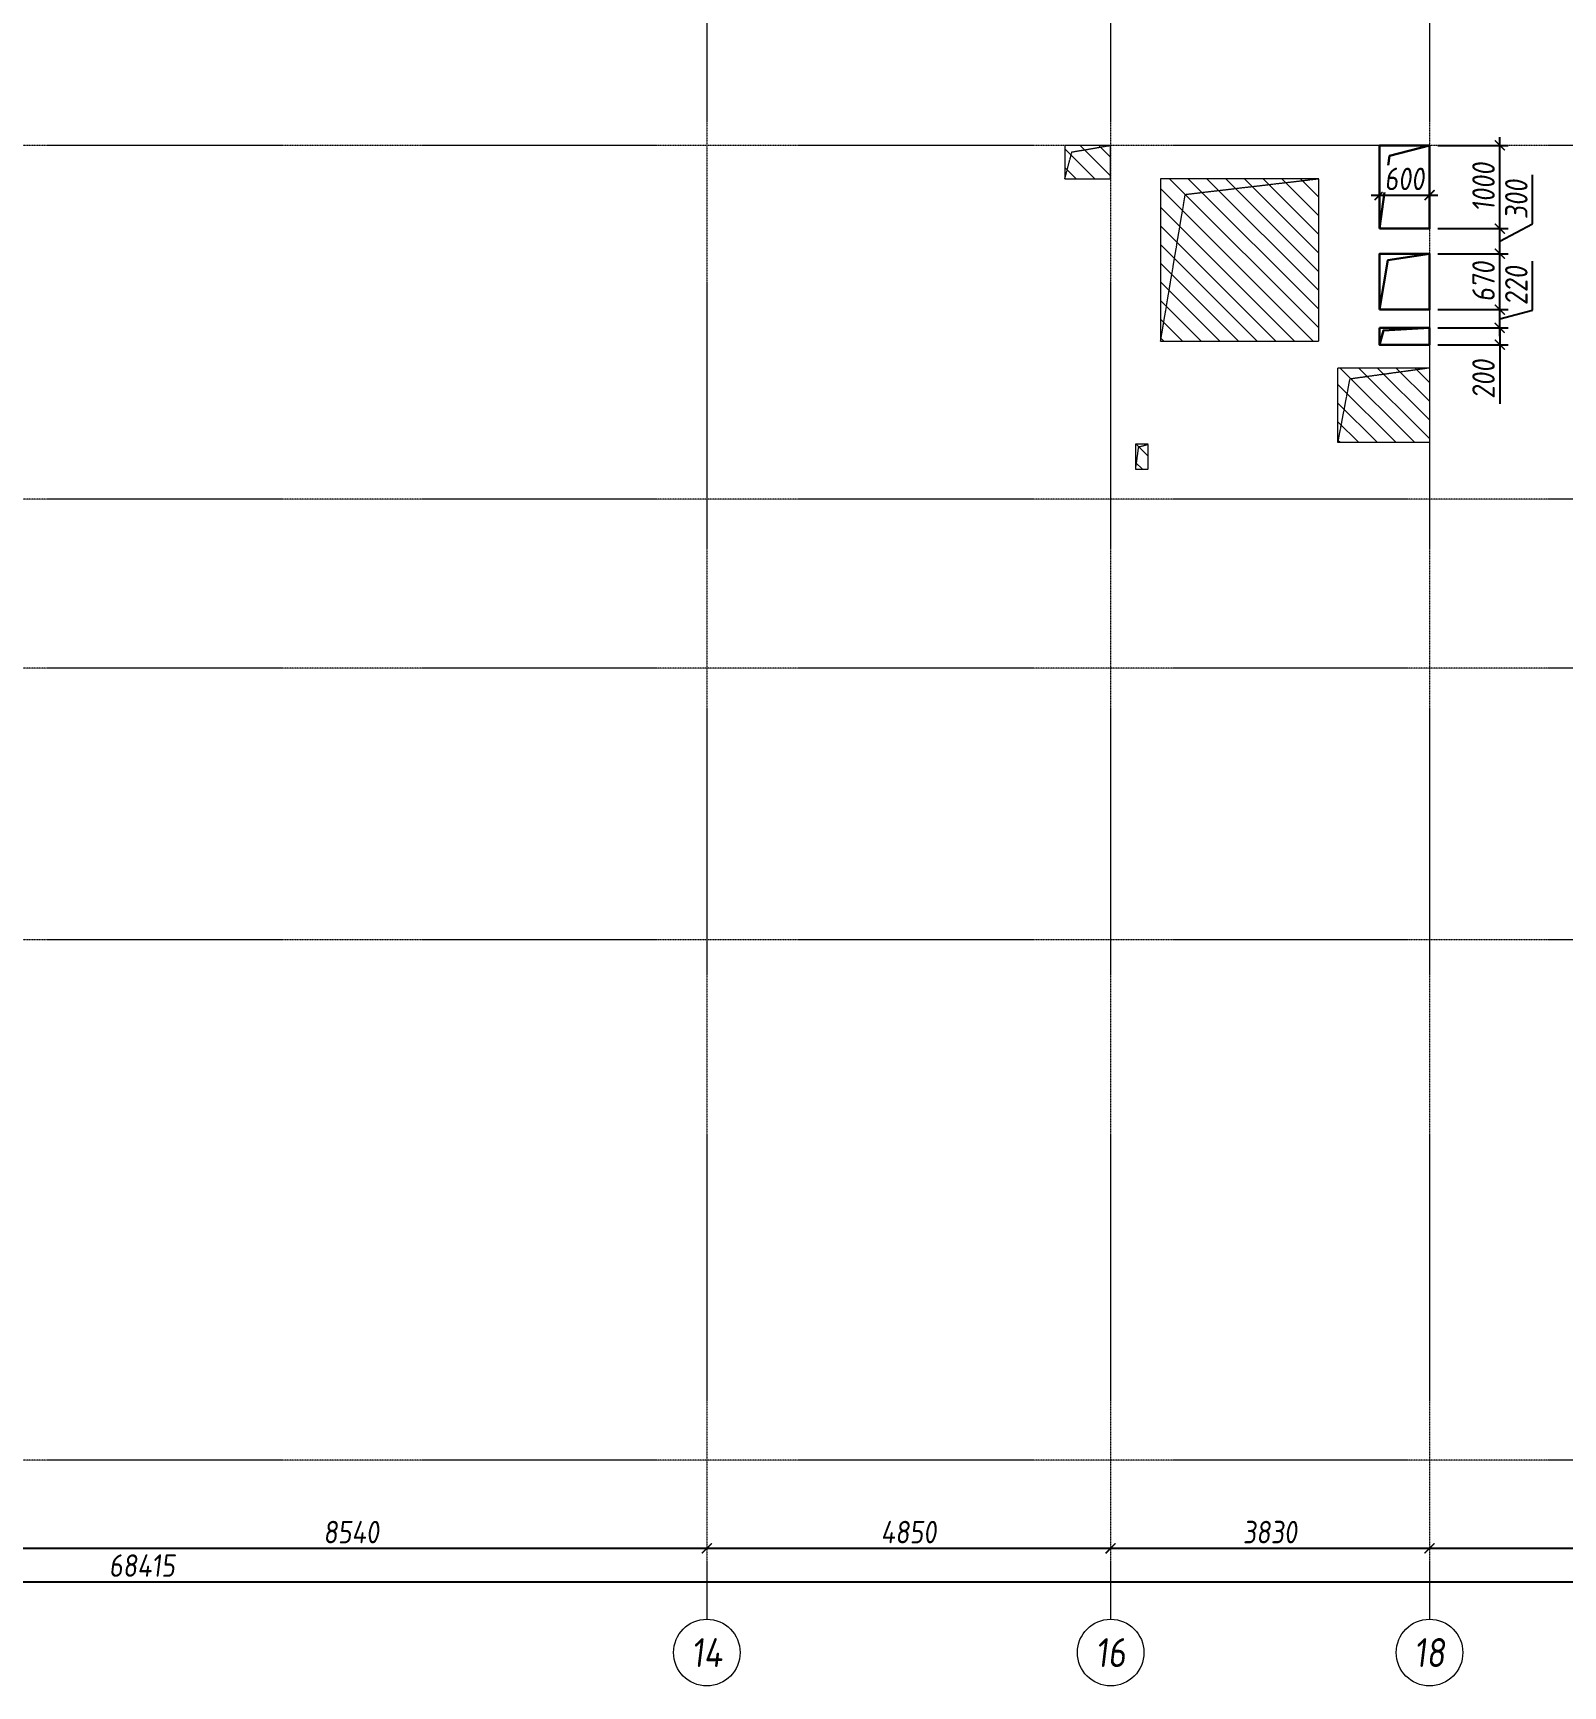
# Model space of a CAD drawing. Header units: millimetres. Extents: x -233751 to 529254, y -907864 to 285890.
# Drawn here: x 92665 to 111040, y 52494 to 72345 of the extents above; entities that cross this region are included whole.
import ezdxf
from ezdxf.enums import TextEntityAlignment as Align

# ---------------------------------------------------------------- set-up
doc = ezdxf.new("R2010")
doc.units = ezdxf.units.MM
doc.linetypes.add('ADSK_Штриховая_ш2 п1', pattern=[3, 2, -1])
doc.linetypes.add('осевая', pattern=[2, 1.25, -0.25, 0.25, -0.25])
doc.layers.get('0').update_dxf_attribs({"lineweight": 30})
doc.layers.get('Defpoints').update_dxf_attribs({"lineweight": 0})
for name, color, linetype, lineweight in [('КР_Новые отверстия', 5, 'Continuous', 30), ('КР_Оси', 7, 'Continuous', 5), ('КР_Размеры отверстия', 7, 'Continuous', 5), ('КР_Сущ отверстия', 6, 'Continuous', 15)]:
    doc.layers.add(name, color=color, linetype=linetype, lineweight=lineweight)
doc.styles.add('ISOCPEUR', font='isocpeur.ttf', dxfattribs={"width": 0.85, "oblique": 7})
doc.dimstyles.new('R_100', dxfattribs={"dimtxt": 270, "dimasz": 120, "dimexe": 100, "dimexo": 100, "dimgap": 60, "dimtad": 1, "dimdec": 0, "dimrnd": 5, "dimzin": 0, "dimdsep": 46, "dimtxsty": 'ISOCPEUR', "dimblk": 'ARCHTICK', "dimcen": 0, "dimdle": 100, "dimclrd": 256, "dimclre": 256, "dimclrt": 256, "dimadec": 0, "dimazin": 0, "dimtfac": 2, "dimtdec": 0, "dimtmove": 0, "dimatfit": 3, "dimfxl": 1, "dimtvp": 3, "dimtfill": 1, "dimtolj": 1, "dimtzin": 0, "dimarcsym": 0})

# ---------------------------------------------------------------- blocks, each defined once
blk = doc.blocks.new('*U2032')
at = {"color": 0, "linetype": 'ByBlock', "lineweight": -2, "ltscale": 10}
blk.add_line((0, 0), (-74924, 0), dxfattribs=at)
blk = doc.blocks.new('*U2033')
at = {"color": 0, "linetype": 'ByBlock', "lineweight": -2, "ltscale": 10}
blk.add_line((0, 0), (-74924, 0), dxfattribs=at)
blk = doc.blocks.new('*U2034')
at = {"color": 0, "linetype": 'ByBlock', "lineweight": -2, "ltscale": 10}
blk.add_line((0, 0), (-74924, 0), dxfattribs=at)
blk = doc.blocks.new('*U2035')
at = {"color": 0, "linetype": 'ByBlock', "lineweight": -2, "ltscale": 10}
blk.add_line((0, 0), (-74924, 0), dxfattribs=at)
blk = doc.blocks.new('*U2042')
at = {"color": 0, "linetype": 'ByBlock', "lineweight": -2, "ltscale": 10}
blk.add_line((0, 0), (-74924, 0), dxfattribs=at)
blk = doc.blocks.new('*U2050')
at = {"color": 0, "linetype": 'ByBlock', "lineweight": -2, "ltscale": 10}
blk.add_line((0, 0), (0, -34307), dxfattribs=at)
at = {"color": 0, "linetype": 'Continuous', "lineweight": -2}
blk.add_line((0, -34307), (0, -34407), dxfattribs=at)
blk.add_circle((0, -34807), 400, dxfattribs=at)
at = {"color": 0, "linetype": 'Continuous', "lineweight": -2, "style": 'ISOCPEUR', "oblique": 7, "width": 0.856383}
blk.add_text('14', height=347.4, dxfattribs=at).set_placement((0, -34807), align=Align.MIDDLE_CENTER)
blk = doc.blocks.new('*U2051')
at = {"color": 0, "linetype": 'ByBlock', "lineweight": -2, "ltscale": 10}
blk.add_line((0, 0), (0, -34307), dxfattribs=at)
at = {"color": 0, "linetype": 'Continuous', "lineweight": -2}
blk.add_line((0, -34307), (0, -34407), dxfattribs=at)
blk.add_circle((0, -34807), 400, dxfattribs=at)
at = {"color": 0, "linetype": 'Continuous', "lineweight": -2, "style": 'ISOCPEUR', "oblique": 7, "width": 0.856383}
blk.add_text('16', height=347.4, dxfattribs=at).set_placement((0, -34807), align=Align.MIDDLE_CENTER)
blk = doc.blocks.new('*U2052')
at = {"color": 0, "linetype": 'ByBlock', "lineweight": -2, "ltscale": 10}
blk.add_line((0, 0), (0, -34307), dxfattribs=at)
at = {"color": 0, "linetype": 'Continuous', "lineweight": -2}
blk.add_line((0, -34307), (0, -34407), dxfattribs=at)
blk.add_circle((0, -34807), 400, dxfattribs=at)
at = {"color": 0, "linetype": 'Continuous', "lineweight": -2, "style": 'ISOCPEUR', "oblique": 7, "width": 0.856383}
blk.add_text('18', height=347.4, dxfattribs=at).set_placement((0, -34807), align=Align.MIDDLE_CENTER)
blk = doc.blocks.new('_ArchTick')
at = {"color": 0, "linetype": 'ByBlock', "const_width": 0.15}
blk.add_lwpolyline([(-0.5, -0.5), (0.5, 0.5)], dxfattribs=at)
blk = doc.blocks.new('*D715')
at = {"layer": 'Defpoints', "color": 0, "transparency": 16777216}
for p in [(58072, 53745), (126487, 53745), (126487, 53745)]:
    blk.add_point(p, dxfattribs=at)
at = {"layer": 'КР_Оси', "lineweight": -2, "transparency": 16777216}
blk.add_line((57972, 53745), (126587, 53745), dxfattribs=at)
at = {"layer": 'КР_Оси', "lineweight": -2, "transparency": 16777216, "xscale": 120, "yscale": 120, "zscale": 120, "rotation": 180}
blk.add_blockref('_ArchTick', (58072, 53745), dxfattribs=at)
at = {"layer": 'КР_Оси', "lineweight": -2, "transparency": 16777216, "xscale": 120, "yscale": 120, "zscale": 120}
blk.add_blockref('_ArchTick', (126487, 53745), dxfattribs=at)
at = {"layer": 'КР_Оси', "transparency": 16777216, "insert": (93974, 53940), "char_height": 270, "attachment_point": 5, "style": 'ISOCPEUR', "bg_fill": 3, "box_fill_scale": 1.1, "bg_fill_color": 256, "bg_fill_true_color": 13158600, "bg_fill_transparency": 0}
blk.add_mtext('\\A1;68415', dxfattribs=at)
blk = doc.blocks.new('*D718')
at = {"layer": 'Defpoints', "color": 0, "transparency": 16777216}
for p in [(109437, 54147), (109437, 54147), (113587, 54147)]:
    blk.add_point(p, dxfattribs=at)
at = {"layer": 'КР_Оси', "lineweight": -2, "transparency": 16777216}
blk.add_line((113687, 54147), (109337, 54147), dxfattribs=at)
at = {"layer": 'КР_Оси', "lineweight": -2, "transparency": 16777216, "xscale": 120, "yscale": 120, "zscale": 120, "rotation": 180}
blk.add_blockref('_ArchTick', (109437, 54147), dxfattribs=at)
at = {"layer": 'КР_Оси', "lineweight": -2, "transparency": 16777216, "xscale": 120, "yscale": 120, "zscale": 120}
blk.add_blockref('_ArchTick', (113587, 54147), dxfattribs=at)
at = {"layer": 'КР_Оси', "transparency": 16777216, "insert": (111512, 54342), "char_height": 270, "attachment_point": 5, "style": 'ISOCPEUR', "bg_fill": 3, "box_fill_scale": 1.1, "bg_fill_color": 256, "bg_fill_true_color": 13158600, "bg_fill_transparency": 0}
blk.add_mtext('\\A1;4150', dxfattribs=at)
blk = doc.blocks.new('*D719')
at = {"layer": 'Defpoints', "color": 0, "transparency": 16777216}
for p in [(105607, 54147), (105607, 54147), (109437, 54147)]:
    blk.add_point(p, dxfattribs=at)
at = {"layer": 'КР_Оси', "lineweight": -2, "transparency": 16777216}
blk.add_line((109537, 54147), (105507, 54147), dxfattribs=at)
at = {"layer": 'КР_Оси', "lineweight": -2, "transparency": 16777216, "xscale": 120, "yscale": 120, "zscale": 120, "rotation": 180}
blk.add_blockref('_ArchTick', (105607, 54147), dxfattribs=at)
at = {"layer": 'КР_Оси', "lineweight": -2, "transparency": 16777216, "xscale": 120, "yscale": 120, "zscale": 120}
blk.add_blockref('_ArchTick', (109437, 54147), dxfattribs=at)
at = {"layer": 'КР_Оси', "transparency": 16777216, "insert": (107522, 54342), "char_height": 270, "attachment_point": 5, "style": 'ISOCPEUR', "bg_fill": 3, "box_fill_scale": 1.1, "bg_fill_color": 256, "bg_fill_true_color": 13158600, "bg_fill_transparency": 0}
blk.add_mtext('\\A1;3830', dxfattribs=at)
blk = doc.blocks.new('*D720')
at = {"layer": 'Defpoints', "color": 0, "transparency": 16777216}
for p in [(100757, 54147), (100757, 54147), (105607, 54147)]:
    blk.add_point(p, dxfattribs=at)
at = {"layer": 'КР_Оси', "lineweight": -2, "transparency": 16777216}
blk.add_line((105707, 54147), (100657, 54147), dxfattribs=at)
at = {"layer": 'КР_Оси', "lineweight": -2, "transparency": 16777216, "xscale": 120, "yscale": 120, "zscale": 120, "rotation": 180}
blk.add_blockref('_ArchTick', (100757, 54147), dxfattribs=at)
at = {"layer": 'КР_Оси', "lineweight": -2, "transparency": 16777216, "xscale": 120, "yscale": 120, "zscale": 120}
blk.add_blockref('_ArchTick', (105607, 54147), dxfattribs=at)
at = {"layer": 'КР_Оси', "transparency": 16777216, "insert": (103182, 54342), "char_height": 270, "attachment_point": 5, "style": 'ISOCPEUR', "bg_fill": 3, "box_fill_scale": 1.1, "bg_fill_color": 256, "bg_fill_true_color": 13158600, "bg_fill_transparency": 0}
blk.add_mtext('\\A1;4850', dxfattribs=at)
blk = doc.blocks.new('*D721')
at = {"layer": 'Defpoints', "color": 0, "transparency": 16777216}
for p in [(92217, 54147), (92217, 54147), (100757, 54147)]:
    blk.add_point(p, dxfattribs=at)
at = {"layer": 'КР_Оси', "lineweight": -2, "transparency": 16777216}
blk.add_line((100857, 54147), (92117, 54147), dxfattribs=at)
at = {"layer": 'КР_Оси', "lineweight": -2, "transparency": 16777216, "xscale": 120, "yscale": 120, "zscale": 120, "rotation": 180}
blk.add_blockref('_ArchTick', (92217, 54147), dxfattribs=at)
at = {"layer": 'КР_Оси', "lineweight": -2, "transparency": 16777216, "xscale": 120, "yscale": 120, "zscale": 120}
blk.add_blockref('_ArchTick', (100757, 54147), dxfattribs=at)
at = {"layer": 'КР_Оси', "transparency": 16777216, "insert": (96487, 54342), "char_height": 270, "attachment_point": 5, "style": 'ISOCPEUR', "bg_fill": 3, "box_fill_scale": 1.1, "bg_fill_color": 256, "bg_fill_true_color": 13158600, "bg_fill_transparency": 0}
blk.add_mtext('\\A1;8540', dxfattribs=at)
blk = doc.blocks.new('*D922')
at = {"layer": 'Defpoints', "color": 0, "transparency": 16777216}
for p in [(109436, 68804), (110281, 68804), (109436, 68602)]:
    blk.add_point(p, dxfattribs=at)
at = {"layer": 'КР_Размеры отверстия', "lineweight": -2, "transparency": 16777216}
for p, q in [((109536, 68804), (110381, 68804)), ((110281, 68804), (110281, 68502)), ((109536, 68602), (110381, 68602)), ((110281, 68602), (110281, 67893))]:
    blk.add_line(p, q, dxfattribs=at)
at = {"layer": 'КР_Размеры отверстия', "lineweight": -2, "transparency": 16777216, "xscale": 120, "yscale": 120, "zscale": 120}
for p, rotation in [((110281, 68804), 90), ((110281, 68602), 270)]:
    blk.add_blockref('_ArchTick', p, dxfattribs=dict(at, rotation=rotation))
at = {"layer": 'КР_Размеры отверстия', "transparency": 16777216, "insert": (110086, 68188), "char_height": 270, "attachment_point": 5, "rotation": 90, "style": 'ISOCPEUR', "bg_fill": 3, "box_fill_scale": 1.1, "bg_fill_color": 256, "bg_fill_true_color": 13158600, "bg_fill_transparency": 0}
blk.add_mtext('\\A1;200', dxfattribs=at)
blk = doc.blocks.new('*D923')
at = {"layer": 'Defpoints', "color": 0, "transparency": 16777216}
for p in [(109438, 69023), (109436, 68804)]:
    blk.add_point(p, dxfattribs=at)
at = {"layer": 'КР_Размеры отверстия', "lineweight": -2, "transparency": 16777216}
for p, q in [((110675, 69017), (110675, 69606)), ((110281, 68704), (110281, 69123)), ((109538, 69023), (110381, 69023)), ((110281, 68913), (110675, 69017)), ((109536, 68804), (110381, 68804))]:
    blk.add_line(p, q, dxfattribs=at)
at = {"layer": 'КР_Размеры отверстия', "lineweight": -2, "transparency": 16777216, "xscale": 120, "yscale": 120, "zscale": 120, "rotation": 270}
blk.add_blockref('_ArchTick', (110281, 68804), dxfattribs=at)
at = {"layer": 'КР_Размеры отверстия', "transparency": 16777216, "insert": (110480, 69311), "char_height": 270, "attachment_point": 5, "rotation": 90, "style": 'ISOCPEUR', "bg_fill": 3, "box_fill_scale": 1.1, "bg_fill_color": 256, "bg_fill_true_color": 13158600, "bg_fill_transparency": 0}
blk.add_mtext('\\A1;220', dxfattribs=at)
at = {"layer": 'Defpoints', "color": 0, "transparency": 16777216}
blk.add_point((110281, 69023), dxfattribs=at)
at = {"layer": 'КР_Размеры отверстия', "lineweight": -2, "transparency": 16777216, "xscale": 120, "yscale": 120, "zscale": 120, "rotation": 90}
blk.add_blockref('_ArchTick', (110281, 69023), dxfattribs=at)
blk = doc.blocks.new('*D924')
at = {"layer": 'Defpoints', "color": 0, "transparency": 16777216}
for p in [(109438, 69695), (109438, 69023)]:
    blk.add_point(p, dxfattribs=at)
at = {"layer": 'КР_Размеры отверстия', "lineweight": -2, "transparency": 16777216}
for p, q in [((109538, 69695), (110381, 69695)), ((110281, 68923), (110281, 69795)), ((109538, 69023), (110381, 69023))]:
    blk.add_line(p, q, dxfattribs=at)
at = {"layer": 'КР_Размеры отверстия', "lineweight": -2, "transparency": 16777216, "xscale": 120, "yscale": 120, "zscale": 120}
for p, rotation in [((110281, 69695), 90), ((110281, 69023), 270)]:
    blk.add_blockref('_ArchTick', p, dxfattribs=dict(at, rotation=rotation))
at = {"layer": 'КР_Размеры отверстия', "transparency": 16777216, "insert": (110086, 69359), "char_height": 270, "attachment_point": 5, "rotation": 90, "style": 'ISOCPEUR', "bg_fill": 3, "box_fill_scale": 1.1, "bg_fill_color": 256, "bg_fill_true_color": 13158600, "bg_fill_transparency": 0}
blk.add_mtext('\\A1;670', dxfattribs=at)
at = {"layer": 'Defpoints', "color": 0, "transparency": 16777216}
blk.add_point((110281, 69695), dxfattribs=at)
blk = doc.blocks.new('*D925')
at = {"layer": 'Defpoints', "color": 0, "transparency": 16777216}
for p in [(109437, 69996), (109438, 69695)]:
    blk.add_point(p, dxfattribs=at)
at = {"layer": 'КР_Размеры отверстия', "lineweight": -2, "transparency": 16777216}
for p, q in [((110675, 70052), (110675, 70641)), ((110281, 69595), (110281, 70096)), ((109537, 69996), (110381, 69996)), ((110281, 69845), (110675, 70052)), ((109538, 69695), (110381, 69695))]:
    blk.add_line(p, q, dxfattribs=at)
at = {"layer": 'КР_Размеры отверстия', "lineweight": -2, "transparency": 16777216, "xscale": 120, "yscale": 120, "zscale": 120, "rotation": 270}
blk.add_blockref('_ArchTick', (110281, 69695), dxfattribs=at)
at = {"layer": 'КР_Размеры отверстия', "transparency": 16777216, "insert": (110480, 70346), "char_height": 270, "attachment_point": 5, "rotation": 90, "style": 'ISOCPEUR', "bg_fill": 3, "box_fill_scale": 1.1, "bg_fill_color": 256, "bg_fill_true_color": 13158600, "bg_fill_transparency": 0}
blk.add_mtext('\\A1;300', dxfattribs=at)
at = {"layer": 'Defpoints', "color": 0, "transparency": 16777216}
blk.add_point((110281, 69996), dxfattribs=at)
at = {"layer": 'КР_Размеры отверстия', "lineweight": -2, "transparency": 16777216, "xscale": 120, "yscale": 120, "zscale": 120, "rotation": 90}
blk.add_blockref('_ArchTick', (110281, 69996), dxfattribs=at)
blk = doc.blocks.new('*D926')
at = {"layer": 'Defpoints', "color": 0, "transparency": 16777216}
for p in [(109437, 70996), (110281, 70996), (109437, 69996)]:
    blk.add_point(p, dxfattribs=at)
at = {"layer": 'КР_Размеры отверстия', "lineweight": -2, "transparency": 16777216}
for p, q in [((110281, 69896), (110281, 71096)), ((109537, 70996), (110381, 70996)), ((109537, 69996), (110381, 69996))]:
    blk.add_line(p, q, dxfattribs=at)
at = {"layer": 'КР_Размеры отверстия', "lineweight": -2, "transparency": 16777216, "xscale": 120, "yscale": 120, "zscale": 120}
for p, rotation in [((110281, 70996), 90), ((110281, 69996), 270)]:
    blk.add_blockref('_ArchTick', p, dxfattribs=dict(at, rotation=rotation))
at = {"layer": 'КР_Размеры отверстия', "transparency": 16777216, "insert": (110086, 70496), "char_height": 270, "attachment_point": 5, "rotation": 90, "style": 'ISOCPEUR', "bg_fill": 3, "box_fill_scale": 1.1, "bg_fill_color": 256, "bg_fill_true_color": 13158600, "bg_fill_transparency": 0}
blk.add_mtext('\\A1;1000', dxfattribs=at)
blk = doc.blocks.new('*D933')
at = {"layer": 'Defpoints', "color": 0, "transparency": 16777216}
for p in [(108837, 69996), (109437, 69996)]:
    blk.add_point(p, dxfattribs=at)
at = {"layer": 'КР_Размеры отверстия', "lineweight": -2, "transparency": 16777216}
for p, q in [((108837, 70096), (108837, 70498)), ((109437, 70096), (109437, 70498)), ((108737, 70398), (109537, 70398))]:
    blk.add_line(p, q, dxfattribs=at)
at = {"layer": 'КР_Размеры отверстия', "lineweight": -2, "transparency": 16777216, "xscale": 120, "yscale": 120, "zscale": 120, "rotation": 180}
blk.add_blockref('_ArchTick', (108837, 70398), dxfattribs=at)
at = {"layer": 'КР_Размеры отверстия', "lineweight": -2, "transparency": 16777216, "xscale": 120, "yscale": 120, "zscale": 120}
blk.add_blockref('_ArchTick', (109437, 70398), dxfattribs=at)
at = {"layer": 'КР_Размеры отверстия', "transparency": 16777216, "insert": (109137, 70593), "char_height": 270, "attachment_point": 5, "style": 'ISOCPEUR', "bg_fill": 3, "box_fill_scale": 1.1, "bg_fill_color": 256, "bg_fill_true_color": 13158600, "bg_fill_transparency": 0}
blk.add_mtext('\\A1;600', dxfattribs=at)
at = {"layer": 'Defpoints', "color": 0, "transparency": 16777216}
blk.add_point((109437, 70398), dxfattribs=at)

msp = doc.modelspace()

# ---------------------------------------------------------------- hatches: boundary and pattern name
at = {"layer": 'КР_Сущ отверстия'}
h = msp.add_hatch(dxfattribs=at)
h.set_pattern_fill('ANSI31', scale=50, angle=90)
h.paths.add_polyline_path([(105607.5, 70995.7), (105057.5, 70995.7), (105057.5, 70595.7), (105607.5, 70595.7)])
h = msp.add_hatch(dxfattribs=at)
h.set_pattern_fill('ANSI31', scale=50, angle=90)
h.paths.add_polyline_path([(106207.5, 68645.7), (108107.5, 68645.7), (108107.5, 70595.7), (106207.5, 70595.7)])
h = msp.add_hatch(dxfattribs=at)
h.set_pattern_fill('ANSI31', scale=50, angle=90)
h.paths.add_polyline_path([(108337.5, 68325.7), (108337.5, 67425.7), (109437.5, 67425.7), (109437.5, 68325.7)])
h = msp.add_hatch(dxfattribs=at)
h.set_pattern_fill('ANSI31', scale=50, angle=90)
h.paths.add_polyline_path([(106057.5, 67405.7), (105907.5, 67405.7), (105907.5, 67105.7), (106057.5, 67105.7)])

# ---------------------------------------------------------------- linework, layer by layer
at = {"layer": 'КР_Новые отверстия'}
for points in [[(108837.3, 69995.7), (109437.5, 69995.7), (109437.5, 70995.7), (108837.3, 70995.7)], [(108837.3, 69023), (109437.6, 69023), (109437.6, 69694.5), (108837.3, 69694.5)], [(108835.6, 68803.8), (109435.9, 68803.8), (109435.9, 68602.3), (108835.6, 68602.3)]]:
    msp.add_lwpolyline(points, close=True, dxfattribs=at)
for points in [[(108837.3, 69995.7), (108957.7, 70871.1), (109437.5, 70995.7)], [(108837.3, 69023), (108935.9, 69615.9), (109437.6, 69694.5)], [(108835.6, 68602.3), (108884.6, 68772.9), (109435.9, 68803.8)]]:
    msp.add_lwpolyline(points, dxfattribs=at)
at = {"layer": 'КР_Сущ отверстия', "linetype": 'ADSK_Штриховая_ш2 п1'}
for points in [[(105607.5, 70995.7), (105057.5, 70995.7), (105057.5, 70595.7), (105607.5, 70595.7)], [(106207.5, 68645.7), (108107.5, 68645.7), (108107.5, 70595.7), (106207.5, 70595.7)], [(109437.5, 67425.7), (108337.5, 67425.7), (108337.5, 68325.7), (109437.5, 68325.7)]]:
    msp.add_lwpolyline(points, close=True, dxfattribs=at)
for points in [[(105057.5, 70595.7), (105142.8, 70916.6), (105607.5, 70995.7)], [(106207.5, 68645.7), (106503.8, 70406.9), (108107.5, 70595.7)], [(108337.5, 67425.7), (108483, 68193.4), (109437.5, 68325.7)]]:
    msp.add_lwpolyline(points, dxfattribs=at)
at = {"layer": 'КР_Сущ отверстия', "linetype": 'ADSK_Штриховая_ш2 п1', "ltscale": 0.3}
msp.add_lwpolyline([(105907.5, 67105.7), (106057.5, 67105.7), (106057.5, 67405.7), (105907.5, 67405.7)], close=True, dxfattribs=at)
msp.add_lwpolyline([(105907.5, 67105.7), (105944.6, 67375.4), (106057.5, 67405.7)], dxfattribs=at)

# ---------------------------------------------------------------- block references
at = {"layer": 'КР_Оси', "linetype": 'осевая'}
for name, p in [('*U2050', (100757.5, 87701.9)), ('*U2051', (105607.5, 87701.9)), ('*U2052', (109437.5, 87701.9)), ('*U2035', (129105.9, 70995.7)), ('*U2034', (129105.9, 66745.7)), ('*U2033', (129105.9, 64715.7)), ('*U2032', (129105.9, 61455.7)), ('*U2042', (129105.9, 55205.7))]:
    msp.add_blockref(name, p, dxfattribs=at)

# ---------------------------------------------------------------- next in the draw order: dimensions: what is measured, and where the dimension line sits
at = {"layer": 'КР_Оси'}
dim = msp.add_linear_dim(base=(126487.5, 53745), p1=(58072.5, 53745), p2=(126487.5, 53745), dimstyle='R_100', override={"dimpost": '\\X'}, dxfattribs=at)
dim.commit()
dim.dimension.update_dxf_attribs({"geometry": '*D715', "text_midpoint": (93973.7, 53745), "dimtype": 160})
at = {"layer": 'КР_Размеры отверстия'}
dim = msp.add_linear_dim(base=(110281.3099, 68803.8094), p1=(109435.8527, 68602.2885), p2=(109435.8527, 68803.8094), angle=270, dimstyle='R_100', override={"dimpost": '\\X'}, dxfattribs=at)
dim.commit()
dim.dimension.update_dxf_attribs({"geometry": '*D922', "text_midpoint": (110281.3099, 68187.6876), "dimtype": 160})

# ---------------------------------------------------------------- next in the draw order: dimensions: what is measured, and where the dimension line sits
at = {"layer": 'КР_Оси'}
dim = msp.add_linear_dim(base=(109437.5, 54147.1), p1=(113587.5, 54147.1), p2=(109437.5, 54147.1), dimstyle='R_100', override={"dimpost": '\\X', "dimtmove": 1}, dxfattribs=at)
dim.commit()
dim.dimension.update_dxf_attribs({"geometry": '*D718', "text_midpoint": (111512.5, 54342.1)})
at = {"layer": 'КР_Размеры отверстия'}
dim = msp.add_linear_dim(base=(110281.3, 69023), p1=(109435.9, 68803.8), p2=(109437.6, 69023), angle=270, dimstyle='R_100', override={"dimpost": '\\X', "dimtmove": 1}, dxfattribs=at)
dim.commit()
dim.dimension.update_dxf_attribs({"geometry": '*D923', "text_midpoint": (110675.5, 69076.6), "dimtype": 160})

# ---------------------------------------------------------------- next in the draw order: dimensions: what is measured, and where the dimension line sits
at = {"layer": 'КР_Оси'}
dim = msp.add_linear_dim(base=(105607.5, 54147.1), p1=(109437.5, 54147.1), p2=(105607.5, 54147.1), dimstyle='R_100', override={"dimpost": '\\X', "dimtmove": 1}, dxfattribs=at)
dim.commit()
dim.dimension.update_dxf_attribs({"geometry": '*D719', "text_midpoint": (107522.5, 54342.1)})
at = {"layer": 'КР_Размеры отверстия'}
dim = msp.add_linear_dim(base=(110281.3099, 69694.5483), p1=(109437.5976, 69023.0274), p2=(109437.5976, 69694.5483), angle=270, dimstyle='R_100', override={"dimpost": '\\X'}, dxfattribs=at)
dim.commit()
dim.dimension.update_dxf_attribs({"geometry": '*D924', "text_midpoint": (110086.3099, 69358.7878)})

# ---------------------------------------------------------------- next in the draw order: dimensions: what is measured, and where the dimension line sits
at = {"layer": 'КР_Оси'}
dim = msp.add_linear_dim(base=(100757.5, 54147.1), p1=(105607.5, 54147.1), p2=(100757.5, 54147.1), dimstyle='R_100', override={"dimpost": '\\X', "dimtmove": 1}, dxfattribs=at)
dim.commit()
dim.dimension.update_dxf_attribs({"geometry": '*D720', "text_midpoint": (103182.5, 54342.1)})
at = {"layer": 'КР_Размеры отверстия'}
dim = msp.add_linear_dim(base=(110281.3, 69995.7), p1=(109437.6, 69694.5), p2=(109437.5, 69995.7), angle=270, dimstyle='R_100', override={"dimpost": '\\X', "dimtmove": 1}, dxfattribs=at)
dim.commit()
dim.dimension.update_dxf_attribs({"geometry": '*D925', "text_midpoint": (110675.5, 70111.6), "dimtype": 160})

# ---------------------------------------------------------------- next in the draw order: dimensions: what is measured, and where the dimension line sits
at = {"layer": 'КР_Оси'}
dim = msp.add_linear_dim(base=(92217.5, 54147.1), p1=(100757.5, 54147.1), p2=(92217.5, 54147.1), dimstyle='R_100', override={"dimpost": '\\X', "dimtmove": 1}, dxfattribs=at)
dim.commit()
dim.dimension.update_dxf_attribs({"geometry": '*D721', "text_midpoint": (96487.5, 54342.1)})
at = {"layer": 'КР_Размеры отверстия'}
dim = msp.add_linear_dim(base=(110281.3, 70995.7), p1=(109437.5, 69995.7), p2=(109437.5, 70995.7), angle=270, dimstyle='R_100', override={"dimpost": '\\X'}, dxfattribs=at)
dim.commit()
dim.dimension.update_dxf_attribs({"geometry": '*D926', "text_midpoint": (110086.3, 70495.7)})

# ---------------------------------------------------------------- next in the draw order: dimensions: what is measured, and where the dimension line sits
dim = msp.add_linear_dim(base=(109437.5, 70398.4), p1=(108837.3, 69995.7), p2=(109437.5, 69995.7), dimstyle='R_100', override={"dimpost": '\\X'}, dxfattribs=at)
dim.commit()
dim.dimension.update_dxf_attribs({"geometry": '*D933', "text_midpoint": (109137.4, 70593.4)})

doc.saveas('drawing.dxf')
